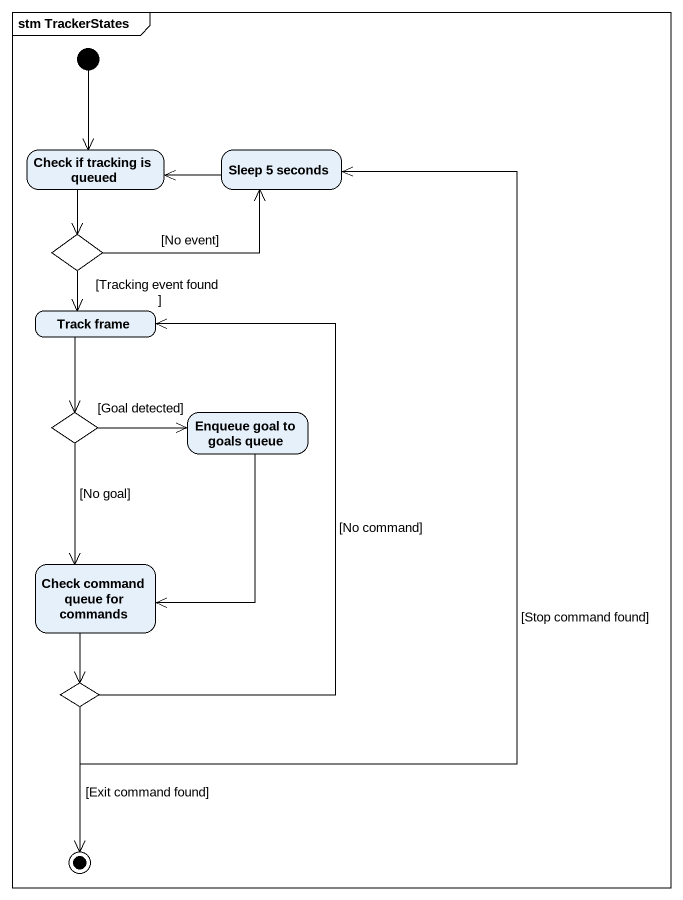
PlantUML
@startuml
mainframe stm TrackerStates
hide empty description
state "Check if tracking is queued" as Check_if_tracking_is_queued
state "Sleep 5 seconds" as Sleep_5_seconds
state choice1 <<choice>>
state "Track frame" as Track_frame
state choice2 <<choice>>
state "Enqueue goal to goals queue" as Enqueue_goal_to_goals_queue
state "Check command queue for commands" as Check_command_queue_for
state choice3 <<choice>>
[*] --> Check_if_tracking_is_queued
Check_if_tracking_is_queued --> choice1
Sleep_5_seconds -left-> Check_if_tracking_is_queued
choice1 -right-> Sleep_5_seconds : [No event]
choice1 --> Track_frame : [Tracking event found ]
Track_frame --> choice2
choice2 -right-> Enqueue_goal_to_goals_queue : [Goal detected]
choice2 --> Check_command_queue_for : [No goal]
Enqueue_goal_to_goals_queue --> Check_command_queue_for
Check_command_queue_for --> choice3
choice3 -up-> Sleep_5_seconds : [Stop command found]
choice3 -up-> Track_frame : [No command]
choice3 --> [*] : [Exit command found]
@enduml
